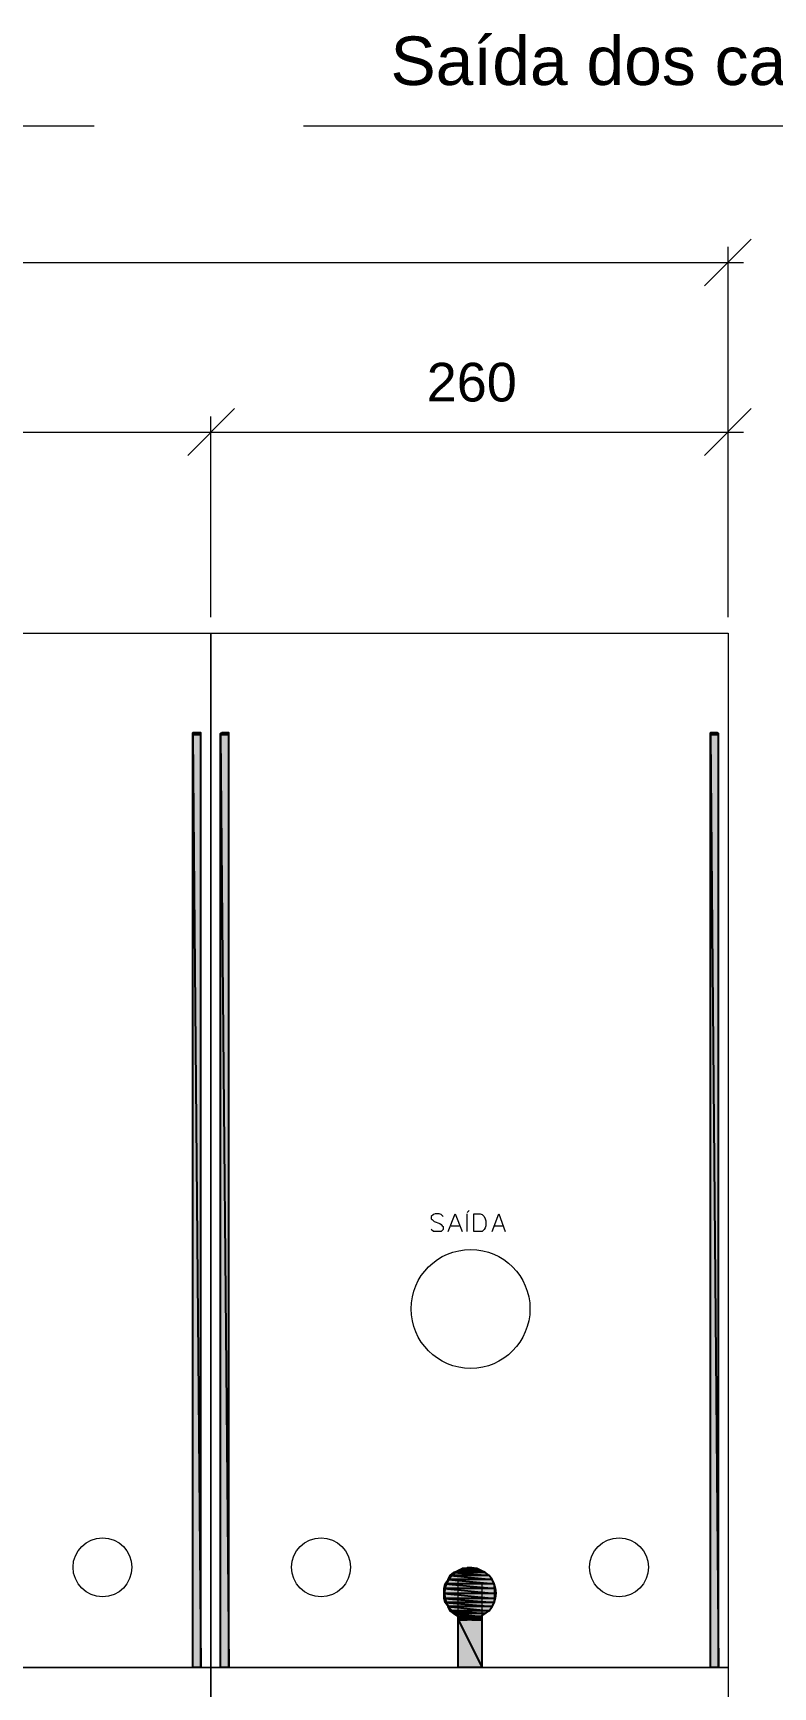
# Model space of a CAD drawing. Header units: millimetres. Extents: x 53 to 176, y -29 to 32.
# Drawn here: x 122.88 to 125.53, y -9.4 to -3.47 of the extents above; entities that cross this region are included whole.
import ezdxf

# ---------------------------------------------------------------- set-up
doc = ezdxf.new("R2010")
doc.units = ezdxf.units.MM
doc.layers.add('15 - Quadro de medição', color=6, linetype='Continuous')
doc.styles.add('Arial0', font='arial.ttf', dxfattribs={"height": 3.14658})

msp = doc.modelspace()

# ---------------------------------------------------------------- hatches: boundary and pattern name
at = {"layer": '15 - Quadro de medição', "true_color": 0x000007}
h = msp.add_hatch(color=7, dxfattribs=at)
h.paths.add_polyline_path([(123.4485, -5.9773), (123.4722, -5.9773)])
h.paths.add_polyline_path([(123.4722, -5.9773), (123.4485, -5.9773)])
h.paths.add_polyline_path([(123.4722, -5.9773), (123.4485, -5.9773)])
h.paths.add_polyline_path([(123.4485, -5.9773), (123.4722, -5.9773)])
h.paths.add_polyline_path([(123.4722, -5.9773), (123.4485, -5.9773)])
h.paths.add_polyline_path([(123.4722, -5.9773), (123.4485, -5.9773), (123.4694, -5.9773)])
h = msp.add_hatch(color=7, dxfattribs=at)
h.paths.add_polyline_path([(123.4764, -5.9773), (123.4485, -5.9773)])
h.paths.add_polyline_path([(123.4485, -5.9773), (123.4764, -5.9773)])
h.paths.add_polyline_path([(123.4764, -5.9773), (123.4485, -5.9773)])
h.paths.add_polyline_path([(123.4764, -5.9773), (123.4485, -5.9773), (123.4722, -5.9773)])
h = msp.add_hatch(color=7, dxfattribs=at)
h.paths.add_polyline_path([(123.4764, -5.9773), (123.4485, -5.9773), (123.4764, -5.9801)])
h.paths.add_polyline_path([(123.4485, -5.9773), (123.4764, -5.9801), (123.4485, -5.9801)])
h.paths.add_polyline_path([(123.4764, -5.9801), (123.4485, -5.9801)])
h.paths.add_polyline_path([(123.4485, -5.9801), (123.4764, -5.9801)])
h.paths.add_polyline_path([(123.4764, -5.9801), (123.4485, -5.9801)])
h.paths.add_polyline_path([(123.4764, -5.9801), (123.4485, -5.9801)])
h = msp.add_hatch(color=7, dxfattribs=at)
h.paths.add_polyline_path([(123.4764, -5.9801), (123.4485, -5.9801), (123.4764, -5.9843)])
h.paths.add_polyline_path([(123.4485, -5.9801), (123.4764, -5.9843), (123.4485, -5.9843)])
h = msp.add_hatch(color=7, dxfattribs=at)
h.paths.add_polyline_path([(123.4764, -5.9843), (123.4485, -5.9843), (123.4764, -9.3282)])
h.paths.add_polyline_path([(123.4485, -5.9843), (123.4764, -9.3282), (123.4485, -9.3282)])
h = msp.add_hatch(color=7, dxfattribs=at)
h.paths.add_polyline_path([(123.577, -5.9773), (123.5518, -5.9773), (123.577, -5.9801)])
h.paths.add_polyline_path([(123.5518, -5.9773), (123.577, -5.9801), (123.5518, -5.9801)])
h.paths.add_polyline_path([(123.577, -5.9801), (123.5518, -5.9801), (123.5476, -5.9801)])
h = msp.add_hatch(color=7, dxfattribs=at)
h.paths.add_polyline_path([(123.577, -5.9801), (123.5476, -5.9801), (123.577, -5.9843)])
h.paths.add_polyline_path([(123.5476, -5.9801), (123.577, -5.9843), (123.5476, -5.9843)])
h = msp.add_hatch(color=7, dxfattribs=at)
h.paths.add_polyline_path([(123.577, -5.9843), (123.5476, -5.9843), (123.577, -9.3282)])
h.paths.add_polyline_path([(123.5476, -5.9843), (123.577, -9.3282), (123.5476, -9.3282)])
h = msp.add_hatch(color=7, dxfattribs=at)
h.paths.add_polyline_path([(123.5518, -5.9773), (123.5546, -5.9773), (123.577, -5.9773)])
h.paths.add_polyline_path([(123.5546, -5.9773), (123.577, -5.9773)])
h.paths.add_polyline_path([(123.577, -5.9773), (123.5546, -5.9773)])
h.paths.add_polyline_path([(123.577, -5.9773), (123.5546, -5.9773)])
h.paths.add_polyline_path([(123.5546, -5.9773), (123.577, -5.9773)])
h.paths.add_polyline_path([(123.577, -5.9773), (123.5546, -5.9773)])
h = msp.add_hatch(color=7, dxfattribs=at)
h.paths.add_polyline_path([(125.3034, -5.9773), (125.3257, -5.9773), (125.3243, -5.9773)])
h.paths.add_polyline_path([(125.3257, -5.9773), (125.3243, -5.9773), (125.3034, -5.9773)])
h.paths.add_polyline_path([(125.3257, -5.9773), (125.3034, -5.9773)])
h.paths.add_polyline_path([(125.3034, -5.9773), (125.3257, -5.9773), (125.3243, -5.9773)])
h = msp.add_hatch(color=7, dxfattribs=at)
h.paths.add_polyline_path([(125.3034, -5.9773), (125.3285, -5.9773)])
h.paths.add_polyline_path([(125.3285, -5.9773), (125.3034, -5.9773)])
h.paths.add_polyline_path([(125.3285, -5.9773), (125.3034, -5.9773)])
h.paths.add_polyline_path([(125.3034, -5.9773), (125.3285, -5.9773)])
h.paths.add_polyline_path([(125.3285, -5.9773), (125.3034, -5.9773)])
h.paths.add_polyline_path([(125.3285, -5.9773), (125.3034, -5.9773), (125.3257, -5.9773)])
h = msp.add_hatch(color=7, dxfattribs=at)
h.paths.add_polyline_path([(125.3285, -5.9773), (125.3034, -5.9773), (125.3285, -5.9801)])
h.paths.add_polyline_path([(125.3034, -5.9773), (125.3285, -5.9801), (125.3034, -5.9801)])
h = msp.add_hatch(color=7, dxfattribs=at)
h.paths.add_polyline_path([(125.3327, -5.9801), (125.3034, -5.9801)])
h.paths.add_polyline_path([(125.3034, -5.9801), (125.3327, -5.9801)])
h.paths.add_polyline_path([(125.3327, -5.9801), (125.3034, -5.9801)])
h.paths.add_polyline_path([(125.3327, -5.9801), (125.3034, -5.9801), (125.3285, -5.9801)])
h = msp.add_hatch(color=7, dxfattribs=at)
h.paths.add_polyline_path([(125.3327, -5.9801), (125.3034, -5.9801), (125.3327, -5.9843)])
h.paths.add_polyline_path([(125.3034, -5.9801), (125.3327, -5.9843), (125.3034, -5.9843)])
h = msp.add_hatch(color=7, dxfattribs=at)
h.paths.add_polyline_path([(125.3327, -5.9843), (125.3034, -5.9843), (125.3327, -9.3282)])
h.paths.add_polyline_path([(125.3034, -5.9843), (125.3327, -9.3282), (125.3034, -9.3282)])
h = msp.add_hatch(color=7, dxfattribs=at)
h.paths.add_polyline_path([(124.51, -8.9985), (124.3703, -8.9985), (124.5212, -9.0125)])
h.paths.add_polyline_path([(124.3703, -8.9985), (124.5212, -9.0125), (124.3634, -9.0125)])
h = msp.add_hatch(color=7, dxfattribs=at)
h.paths.add_polyline_path([(124.496, -8.9874), (124.3843, -8.9874), (124.51, -8.9985)])
h.paths.add_polyline_path([(124.3843, -8.9874), (124.51, -8.9985), (124.3703, -8.9985)])
h = msp.add_hatch(color=7, dxfattribs=at)
h.paths.add_polyline_path([(124.4807, -8.9804), (124.3997, -8.9804), (124.496, -8.9874)])
h.paths.add_polyline_path([(124.3997, -8.9804), (124.496, -8.9874), (124.3843, -8.9874)])
h = msp.add_hatch(color=7, dxfattribs=at)
h.paths.add_polyline_path([(124.4667, -8.9734), (124.4136, -8.9734), (124.4807, -8.9804)])
h.paths.add_polyline_path([(124.4136, -8.9734), (124.4807, -8.9804), (124.3997, -8.9804)])
h = msp.add_hatch(color=7, dxfattribs=at)
h.paths.add_polyline_path([(124.4486, -8.9706), (124.4318, -8.9706), (124.4667, -8.9734)])
h.paths.add_polyline_path([(124.4318, -8.9706), (124.4667, -8.9734), (124.4136, -8.9734)])
h = msp.add_hatch(color=7, dxfattribs=at)
h.paths.add_polyline_path([(124.5282, -9.0279), (124.3522, -9.0279), (124.531, -9.0446)])
h.paths.add_polyline_path([(124.3522, -9.0279), (124.531, -9.0446), (124.3494, -9.0446)])
h = msp.add_hatch(color=7, dxfattribs=at)
h.paths.add_polyline_path([(124.531, -9.0446), (124.3494, -9.0446), (124.531, -9.0628)])
h.paths.add_polyline_path([(124.3494, -9.0446), (124.531, -9.0628), (124.3494, -9.0628)])
h = msp.add_hatch(color=7, dxfattribs=at)
h.paths.add_polyline_path([(124.531, -9.0628), (124.3494, -9.0628), (124.531, -9.0809)])
h.paths.add_polyline_path([(124.3494, -9.0628), (124.531, -9.0809), (124.3494, -9.0809)])
h = msp.add_hatch(color=7, dxfattribs=at)
h.paths.add_polyline_path([(124.5212, -9.0125), (124.3634, -9.0125), (124.5282, -9.0279)])
h.paths.add_polyline_path([(124.3634, -9.0125), (124.5282, -9.0279), (124.3522, -9.0279)])
h = msp.add_hatch(color=7, dxfattribs=at)
h.paths.add_polyline_path([(124.531, -9.0809), (124.3494, -9.0809), (124.5282, -9.0949)])
h.paths.add_polyline_path([(124.3494, -9.0809), (124.5282, -9.0949), (124.3522, -9.0949)])
h = msp.add_hatch(color=7, dxfattribs=at)
h.paths.add_polyline_path([(124.5282, -9.0949), (124.3522, -9.0949), (124.5212, -9.1089)])
h.paths.add_polyline_path([(124.3522, -9.0949), (124.5212, -9.1089), (124.3634, -9.1089)])
h = msp.add_hatch(color=7, dxfattribs=at)
h.paths.add_polyline_path([(124.5212, -9.1089), (124.3634, -9.1089), (124.51, -9.1242)])
h.paths.add_polyline_path([(124.3634, -9.1089), (124.51, -9.1242), (124.3703, -9.1242)])
h = msp.add_hatch(color=7, dxfattribs=at)
h.paths.add_polyline_path([(124.51, -9.1242), (124.3703, -9.1242), (124.496, -9.134)])
h.paths.add_polyline_path([(124.3703, -9.1242), (124.496, -9.134), (124.3843, -9.134)])
h = msp.add_hatch(color=7, dxfattribs=at)
h.paths.add_polyline_path([(124.496, -9.134), (124.3843, -9.134), (124.4807, -9.1452)])
h.paths.add_polyline_path([(124.3843, -9.134), (124.4807, -9.1452), (124.3997, -9.1452)])
h = msp.add_hatch(color=7, dxfattribs=at)
h.paths.add_polyline_path([(124.4807, -9.1452), (124.3997, -9.1452), (124.4709, -9.1494)])
h.paths.add_polyline_path([(124.3997, -9.1452), (124.4709, -9.1494), (124.4094, -9.1494)])
h = msp.add_hatch(color=7, dxfattribs=at)
h.paths.add_polyline_path([(124.4094, -9.1494), (124.3997, -9.1452)])
h.paths.add_polyline_path([(124.3997, -9.1452), (124.4094, -9.1494), (124.3997, -9.1494)])
h = msp.add_hatch(color=7, dxfattribs=at)
h.paths.add_polyline_path([(124.4094, -9.1494), (124.3997, -9.1494), (124.4136, -9.1522)])
h.paths.add_polyline_path([(124.3997, -9.1494), (124.4136, -9.1522), (124.3997, -9.1522)])
h = msp.add_hatch(color=7, dxfattribs=at)
h.paths.add_polyline_path([(124.4276, -9.1522), (124.3997, -9.1522)])
h.paths.add_polyline_path([(124.4276, -9.1522), (124.3997, -9.1522), (124.4136, -9.1522)])
h = msp.add_hatch(color=7, dxfattribs=at)
h.paths.add_polyline_path([(124.4276, -9.1522), (124.3997, -9.1522), (124.4318, -9.1564)])
h.paths.add_polyline_path([(124.3997, -9.1522), (124.4318, -9.1564), (124.3997, -9.1564)])
h = msp.add_hatch(color=7, dxfattribs=at)
h.paths.add_polyline_path([(124.3997, -9.1564), (124.4318, -9.1564), (124.4304, -9.1564)])
h.paths.add_polyline_path([(124.4318, -9.1564), (124.4304, -9.1564), (124.3997, -9.1564)])
h = msp.add_hatch(color=7, dxfattribs=at)
h.paths.add_polyline_path([(124.4849, -9.1564), (124.3997, -9.1564), (124.4849, -9.3282)])
h.paths.add_polyline_path([(124.3997, -9.1564), (124.4849, -9.3282), (124.3997, -9.3282)])
h = msp.add_hatch(color=7, dxfattribs=at)
h.paths.add_polyline_path([(124.4709, -9.1494), (124.4094, -9.1494), (124.4667, -9.1522)])
h.paths.add_polyline_path([(124.4094, -9.1494), (124.4667, -9.1522), (124.4136, -9.1522)])
h = msp.add_hatch(color=7, dxfattribs=at)
h.paths.add_polyline_path([(124.4527, -9.1522), (124.4276, -9.1522), (124.4486, -9.1564)])
h.paths.add_polyline_path([(124.4276, -9.1522), (124.4486, -9.1564), (124.4318, -9.1564)])
h = msp.add_hatch(color=7, dxfattribs=at)
h.paths.add_polyline_path([(124.4849, -9.1522), (124.4527, -9.1522), (124.4849, -9.1564)])
h.paths.add_polyline_path([(124.4527, -9.1522), (124.4849, -9.1564), (124.4486, -9.1564)])
h = msp.add_hatch(color=7, dxfattribs=at)
h.paths.add_polyline_path([(124.4849, -9.1494), (124.4709, -9.1494), (124.4849, -9.1522)])
h.paths.add_polyline_path([(124.4709, -9.1494), (124.4849, -9.1522), (124.4667, -9.1522)])
h = msp.add_hatch(color=7, dxfattribs=at)
h.paths.add_polyline_path([(124.4849, -9.1452), (124.4807, -9.1452), (124.4849, -9.1494)])
h.paths.add_polyline_path([(124.4807, -9.1452), (124.4849, -9.1494), (124.4709, -9.1494)])

# ---------------------------------------------------------------- linework, layer by layer
at = {"layer": '15 - Quadro de medição', "color": 7, "linetype": 'Continuous', "lineweight": 20, "true_color": 0x000007}
for points in [[(123.0937, -3.8026), (119.9328, -3.8026), (118.9705, -8.2722)], [(127.6415, -5.4983), (127.006, -3.8026), (123.8452, -3.8026)], [(123.4694, -5.9773), (123.4485, -5.9773), (123.4485, -5.9773)], [(123.4485, -9.3282), (123.4764, -9.3282), (123.4764, -5.9843)], [(123.577, -9.3282), (123.5476, -9.3282), (123.5476, -5.9843)], [(123.5546, -5.9773), (123.577, -5.9773), (123.577, -5.9773)], [(125.3257, -5.9773), (125.3034, -5.9773), (125.3034, -5.9773)], [(125.3034, -9.3282), (125.3327, -9.3282), (125.3327, -5.9843)], [(124.3452, -7.7107), (124.3382, -7.7037), (124.3312, -7.7009), (124.3173, -7.7009), (124.3103, -7.7037), (124.3019, -7.7107), (124.3019, -7.7191), (124.3061, -7.7219), (124.3103, -7.7261), (124.3131, -7.7289), (124.334, -7.7359), (124.3382, -7.7401), (124.3424, -7.7442), (124.3452, -7.747), (124.3452, -7.7582), (124.3382, -7.7652), (124.3312, -7.7652), (124.3173, -7.7652), (124.3103, -7.7652), (124.3019, -7.7582)], [(124.3634, -7.7652), (124.3885, -7.7009), (124.4136, -7.7652)], [(124.4318, -7.6968), (124.4388, -7.6898), (124.4388, -7.6898)], [(124.4318, -7.7652), (124.4318, -7.7009), (124.4318, -7.7009)], [(124.5212, -7.7652), (124.5449, -7.7009), (124.5673, -7.7652)], [(124.3745, -7.7442), (124.4025, -7.7442), (124.4025, -7.7442)], [(124.5282, -7.7442), (124.5603, -7.7442), (124.5603, -7.7442)], [(124.3997, -9.3282), (124.3997, -9.0125), (124.3997, -9.0125)], [(124.4849, -9.3282), (124.4849, -9.0279), (124.4849, -9.0279)], [(123.5127, -9.3282), (123.577, -9.3282), (123.5756, -9.3268), (123.5337, -9.3282)]]:
    msp.add_lwpolyline(points, dxfattribs=at)
at = {"layer": '15 - Quadro de medição', "color": 8, "linetype": 'Continuous', "lineweight": 20, "true_color": 0x000008}
for points in [[(125.2824, -4.3753), (125.45, -4.2077), (125.45, -4.2077)], [(125.3676, -5.5625), (125.3676, -4.2356), (125.3676, -4.2356)], [(125.4221, -4.2929), (112.3387, -4.2929), (112.3387, -4.2929)], [(123.4303, -4.9829), (123.5979, -4.8152), (123.5979, -4.8152)], [(123.5979, -4.8152), (123.4303, -4.9829), (123.4303, -4.9829)], [(123.5127, -5.5625), (123.5127, -4.8432), (123.5127, -4.8432)], [(123.5127, -5.5625), (123.5127, -4.8432), (123.5127, -4.8432)], [(125.2824, -4.9829), (125.45, -4.8152), (125.45, -4.8152)], [(125.3676, -5.5625), (125.3676, -4.8432), (125.3676, -4.8432)], [(123.57, -4.9004), (121.6034, -4.9004), (121.6034, -4.9004)], [(125.4221, -4.9004), (123.4583, -4.9004), (123.4583, -4.9004)]]:
    msp.add_lwpolyline(points, dxfattribs=at)
at = {"layer": '15 - Quadro de medição', "color": 7, "linetype": 'Continuous', "lineweight": 20, "true_color": 0x000007}
for points in [[(121.6606, -5.6198), (123.5127, -5.6198), (123.5127, -9.3282), (121.6606, -9.3282)], [(123.5127, -5.6198), (125.3676, -5.6198), (125.3676, -9.3282), (123.5127, -9.3282)], [(124.4555, -7.7652), (124.4555, -7.7009), (124.4779, -7.7009), (124.4849, -7.7037), (124.4919, -7.7107), (124.496, -7.7191), (124.4988, -7.7261), (124.4988, -7.7442), (124.496, -7.7512), (124.4919, -7.7582), (124.4849, -7.7652), (124.4779, -7.7652)], [(121.6606, -9.3282), (123.5127, -9.3282), (123.5127, -13.0324), (121.6606, -13.0324)], [(123.5127, -9.3282), (125.3676, -9.3282), (125.3676, -13.0324), (123.5127, -13.0324)]]:
    msp.add_lwpolyline(points, close=True, dxfattribs=at)
at = {"layer": '15 - Quadro de medição', "color": 7, "linetype": 'Continuous', "lineweight": -2, "true_color": 0x000007}
for points in [[(123.4485, -5.9773), (123.4722, -5.9773), (123.4722, -5.9773)], [(123.4722, -5.9773), (123.4722, -5.9773), (123.4485, -5.9773)], [(123.4722, -5.9773), (123.4485, -5.9773)], [(123.4485, -5.9773), (123.4722, -5.9773), (123.4722, -5.9773)], [(123.4722, -5.9773), (123.4722, -5.9773), (123.4485, -5.9773)], [(123.4722, -5.9773), (123.4485, -5.9773), (123.4694, -5.9773)], [(123.4764, -5.9773), (123.4485, -5.9773)], [(123.4485, -5.9773), (123.4764, -5.9773), (123.4764, -5.9773)], [(123.4764, -5.9773), (123.4764, -5.9773), (123.4485, -5.9773)], [(123.4764, -5.9773), (123.4485, -5.9773), (123.4722, -5.9773)], [(123.4764, -5.9773), (123.4485, -5.9773), (123.4764, -5.9801)], [(123.4485, -5.9773), (123.4764, -5.9801), (123.4485, -5.9801)], [(123.4764, -5.9801), (123.4485, -5.9801)], [(123.4485, -5.9801), (123.4764, -5.9801), (123.4764, -5.9801)], [(123.4764, -5.9801), (123.4764, -5.9801), (123.4485, -5.9801)], [(123.4764, -5.9801), (123.4485, -5.9801)], [(123.4764, -5.9801), (123.4485, -5.9801), (123.4764, -5.9843)], [(123.4485, -5.9801), (123.4764, -5.9843), (123.4485, -5.9843)], [(123.4764, -5.9843), (123.4485, -5.9843), (123.4764, -9.3282)], [(123.4485, -5.9843), (123.4764, -9.3282), (123.4485, -9.3282)], [(123.577, -5.9801), (123.5518, -5.9801), (123.5476, -5.9801)], [(123.577, -5.9801), (123.577, -5.9801), (123.5476, -5.9801)], [(123.577, -5.9801), (123.5476, -5.9801)], [(123.577, -5.9801), (123.5476, -5.9801), (123.577, -5.9843)], [(123.5476, -5.9801), (123.577, -5.9843), (123.5476, -5.9843)], [(123.577, -5.9843), (123.5476, -5.9843), (123.577, -9.3282)], [(123.5476, -5.9843), (123.577, -9.3282), (123.5476, -9.3282)], [(123.5518, -5.9773), (123.5546, -5.9773), (123.577, -5.9773)], [(123.5518, -5.9773), (123.577, -5.9773), (123.577, -5.9773)], [(123.577, -5.9773), (123.577, -5.9773), (123.5518, -5.9773)], [(123.577, -5.9773), (123.5518, -5.9773)], [(123.5518, -5.9773), (123.577, -5.9773), (123.577, -5.9773)], [(123.577, -5.9773), (123.5518, -5.9773), (123.577, -5.9801)], [(123.5518, -5.9773), (123.577, -5.9801), (123.5518, -5.9801)], [(123.5518, -5.9801), (123.577, -5.9801), (123.577, -5.9801)], [(123.5546, -5.9773), (123.577, -5.9773), (123.577, -5.9773)], [(123.577, -5.9773), (123.577, -5.9773), (123.5546, -5.9773)], [(123.577, -5.9773), (123.5546, -5.9773)], [(123.5546, -5.9773), (123.577, -5.9773), (123.577, -5.9773)], [(123.577, -5.9773), (123.577, -5.9773), (123.5546, -5.9773)], [(125.3034, -5.9773), (125.3257, -5.9773), (125.3243, -5.9773)], [(125.3257, -5.9773), (125.3243, -5.9773), (125.3034, -5.9773)], [(125.3257, -5.9773), (125.3034, -5.9773)], [(125.3034, -5.9773), (125.3257, -5.9773), (125.3243, -5.9773)], [(125.3034, -5.9773), (125.3285, -5.9773), (125.3285, -5.9773)], [(125.3285, -5.9773), (125.3285, -5.9773), (125.3034, -5.9773)], [(125.3285, -5.9773), (125.3034, -5.9773)], [(125.3034, -5.9773), (125.3285, -5.9773), (125.3285, -5.9773)], [(125.3285, -5.9773), (125.3285, -5.9773), (125.3034, -5.9773)], [(125.3285, -5.9773), (125.3034, -5.9773), (125.3257, -5.9773)], [(125.3285, -5.9773), (125.3034, -5.9773), (125.3285, -5.9801)], [(125.3034, -5.9773), (125.3285, -5.9801), (125.3034, -5.9801)], [(125.3327, -5.9801), (125.3034, -5.9801)], [(125.3034, -5.9801), (125.3327, -5.9801), (125.3327, -5.9801)], [(125.3327, -5.9801), (125.3327, -5.9801), (125.3034, -5.9801)], [(125.3327, -5.9801), (125.3034, -5.9801), (125.3285, -5.9801)], [(125.3327, -5.9801), (125.3034, -5.9801), (125.3327, -5.9843)], [(125.3034, -5.9801), (125.3327, -5.9843), (125.3034, -5.9843)], [(125.3327, -5.9843), (125.3034, -5.9843), (125.3327, -9.3282)], [(125.3034, -5.9843), (125.3327, -9.3282), (125.3034, -9.3282)], [(124.3703, -8.9985), (124.5212, -9.0125), (124.3634, -9.0125)], [(124.3843, -8.9874), (124.51, -8.9985), (124.3703, -8.9985)], [(124.51, -8.9985), (124.3703, -8.9985), (124.5212, -9.0125)], [(124.3997, -8.9804), (124.496, -8.9874), (124.3843, -8.9874)], [(124.496, -8.9874), (124.3843, -8.9874), (124.51, -8.9985)], [(124.4136, -8.9734), (124.4807, -8.9804), (124.3997, -8.9804)], [(124.4807, -8.9804), (124.3997, -8.9804), (124.496, -8.9874)], [(124.4318, -8.9706), (124.4667, -8.9734), (124.4136, -8.9734)], [(124.4667, -8.9734), (124.4136, -8.9734), (124.4807, -8.9804)], [(124.4486, -8.9706), (124.4318, -8.9706), (124.4667, -8.9734)], [(124.3522, -9.0279), (124.531, -9.0446), (124.3494, -9.0446)], [(124.531, -9.0446), (124.3494, -9.0446), (124.531, -9.0628)], [(124.3494, -9.0446), (124.531, -9.0628), (124.3494, -9.0628)], [(124.531, -9.0628), (124.3494, -9.0628), (124.531, -9.0809)], [(124.3494, -9.0628), (124.531, -9.0809), (124.3494, -9.0809)], [(124.3634, -9.0125), (124.5282, -9.0279), (124.3522, -9.0279)], [(124.5282, -9.0279), (124.3522, -9.0279), (124.531, -9.0446)], [(124.5212, -9.0125), (124.3634, -9.0125), (124.5282, -9.0279)], [(124.531, -9.0809), (124.3494, -9.0809), (124.5282, -9.0949)], [(124.3494, -9.0809), (124.5282, -9.0949), (124.3522, -9.0949)], [(124.5282, -9.0949), (124.3522, -9.0949), (124.5212, -9.1089)], [(124.3522, -9.0949), (124.5212, -9.1089), (124.3634, -9.1089)], [(124.5212, -9.1089), (124.3634, -9.1089), (124.51, -9.1242)], [(124.3634, -9.1089), (124.51, -9.1242), (124.3703, -9.1242)], [(124.51, -9.1242), (124.3703, -9.1242), (124.496, -9.134)], [(124.3703, -9.1242), (124.496, -9.134), (124.3843, -9.134)], [(124.496, -9.134), (124.3843, -9.134), (124.4807, -9.1452)], [(124.3843, -9.134), (124.4807, -9.1452), (124.3997, -9.1452)], [(124.3997, -9.1452), (124.3983, -9.1452), (124.3983, -9.1452)], [(124.3997, -9.1452), (124.3983, -9.1452), (124.3983, -9.1452)], [(124.3997, -9.1452), (124.3983, -9.1452), (124.3983, -9.1452)], [(124.3997, -9.1452), (124.4807, -9.1452), (124.4807, -9.1452)], [(124.4807, -9.1452), (124.4807, -9.1452), (124.3997, -9.1452)], [(124.4807, -9.1452), (124.3997, -9.1452), (124.4709, -9.1494)], [(124.3997, -9.1452), (124.4709, -9.1494), (124.4094, -9.1494)], [(124.4094, -9.1494), (124.3997, -9.1452)], [(124.3997, -9.1452), (124.4094, -9.1494), (124.3997, -9.1494)], [(124.4094, -9.1494), (124.3997, -9.1494), (124.4136, -9.1522)], [(124.3997, -9.1494), (124.4136, -9.1522), (124.3997, -9.1522)], [(124.3997, -9.1522), (124.4136, -9.1522), (124.4136, -9.1522)], [(124.4136, -9.1522), (124.4136, -9.1522), (124.3997, -9.1522)], [(124.3997, -9.1522), (124.4136, -9.1522), (124.4136, -9.1522)], [(124.4136, -9.1522), (124.4136, -9.1522), (124.3997, -9.1522)], [(124.4276, -9.1522), (124.4276, -9.1522), (124.3997, -9.1522)], [(124.4276, -9.1522), (124.3997, -9.1522), (124.4136, -9.1522)], [(124.4276, -9.1522), (124.3997, -9.1522), (124.4318, -9.1564)], [(124.3997, -9.1522), (124.4318, -9.1564), (124.3997, -9.1564)], [(124.3997, -9.1564), (124.4318, -9.1564), (124.4304, -9.1564)], [(124.4318, -9.1564), (124.4304, -9.1564), (124.3997, -9.1564)], [(124.4849, -9.1564), (124.3997, -9.1564), (124.4849, -9.3282)], [(124.3997, -9.1564), (124.4849, -9.3282), (124.3997, -9.3282)], [(124.4709, -9.1494), (124.4094, -9.1494), (124.4667, -9.1522)], [(124.4094, -9.1494), (124.4667, -9.1522), (124.4136, -9.1522)], [(124.4667, -9.1522), (124.4136, -9.1522), (124.4527, -9.1522)], [(124.4136, -9.1522), (124.4527, -9.1522), (124.4276, -9.1522)], [(124.4527, -9.1522), (124.4276, -9.1522), (124.4486, -9.1564)], [(124.4276, -9.1522), (124.4486, -9.1564), (124.4318, -9.1564)], [(124.4527, -9.1522), (124.4849, -9.1564), (124.4486, -9.1564)], [(124.4486, -9.1564), (124.4849, -9.1564), (124.4849, -9.1564)], [(124.4849, -9.1564), (124.4849, -9.1564), (124.4486, -9.1564)], [(124.4667, -9.1522), (124.4849, -9.1522), (124.4527, -9.1522)], [(124.4849, -9.1522), (124.4527, -9.1522), (124.4849, -9.1564)], [(124.4709, -9.1494), (124.4849, -9.1522), (124.4667, -9.1522)], [(124.4667, -9.1522), (124.4849, -9.1522), (124.4849, -9.1522)], [(124.4849, -9.1522), (124.4849, -9.1522), (124.4667, -9.1522)], [(124.4667, -9.1522), (124.4849, -9.1522), (124.4849, -9.1522)], [(124.4849, -9.1522), (124.4849, -9.1522), (124.4667, -9.1522)], [(124.4849, -9.1522), (124.4667, -9.1522)], [(124.4807, -9.1452), (124.4849, -9.1494), (124.4709, -9.1494)], [(124.4849, -9.1494), (124.4709, -9.1494), (124.4849, -9.1522)], [(124.4849, -9.1452), (124.4807, -9.1452), (124.4807, -9.1452)], [(124.4807, -9.1452), (124.4849, -9.1452), (124.4849, -9.1452)], [(124.4849, -9.1452), (124.4849, -9.1452), (124.4807, -9.1452)], [(124.4849, -9.1452), (124.4807, -9.1452), (124.4849, -9.1494)]]:
    msp.add_lwpolyline(points, close=True, dxfattribs=at)
at = {"layer": '15 - Quadro de medição', "color": 7, "linetype": 'Continuous', "lineweight": 20, "true_color": 0x000007}
for points in [[(123.4764, -5.9829), (123.4764, -5.9801), (123.4736, -5.9773), (123.4708, -5.9773)], [(123.5574, -5.9773), (123.5546, -5.9773), (123.5518, -5.9801), (123.5518, -5.9829)], [(125.3327, -5.9829), (125.3327, -5.9801), (125.3299, -5.9773), (125.3271, -5.9773)]]:
    msp.add_open_spline(points, degree=3, dxfattribs=at)
for points in [[(124.6567, -8.0418), (124.6567, -7.9244), (124.5617, -7.8294), (124.4444, -7.8294), (124.4444, -7.8294), (124.3256, -7.8294), (124.2307, -7.9244), (124.2307, -8.0418), (124.2307, -8.0418), (124.2307, -8.1591), (124.3256, -8.2555), (124.4444, -8.2555), (124.4444, -8.2555), (124.5617, -8.2555), (124.6567, -8.1591), (124.6567, -8.0418)], [(123.2292, -8.9678), (123.2292, -8.9105), (123.1831, -8.863), (123.1244, -8.863), (123.1244, -8.863), (123.0658, -8.863), (123.0183, -8.9105), (123.0183, -8.9678), (123.0183, -8.9678), (123.0183, -9.0265), (123.0658, -9.074), (123.1244, -9.074), (123.1244, -9.074), (123.1831, -9.074), (123.2292, -9.0265), (123.2292, -8.9678)], [(124.0128, -8.9678), (124.0128, -8.9105), (123.9653, -8.863), (123.908, -8.863), (123.908, -8.863), (123.8493, -8.863), (123.8019, -8.9105), (123.8019, -8.9678), (123.8019, -8.9678), (123.8019, -9.0265), (123.8493, -9.074), (123.908, -9.074), (123.908, -9.074), (123.9653, -9.074), (124.0128, -9.0265), (124.0128, -8.9678)], [(125.0813, -8.9678), (125.0813, -8.9105), (125.0352, -8.863), (124.9765, -8.863), (124.9765, -8.863), (124.9179, -8.863), (124.8704, -8.9105), (124.8704, -8.9678), (124.8704, -8.9678), (124.8704, -9.0265), (124.9179, -9.074), (124.9765, -9.074), (124.9765, -9.074), (125.0352, -9.074), (125.0813, -9.0265), (125.0813, -8.9678)], [(124.5352, -9.0614), (124.5352, -9.0111), (124.4947, -8.9706), (124.4444, -8.9706), (124.4444, -8.9706), (124.3927, -8.9706), (124.3522, -9.0111), (124.3522, -9.0614), (124.3522, -9.0614), (124.3522, -9.1117), (124.3927, -9.1522), (124.4444, -9.1522), (124.4444, -9.1522), (124.4947, -9.1522), (124.5352, -9.1117), (124.5352, -9.0614)]]:
    msp.add_open_spline(points, degree=3, knots=[0, 0, 0, 0, 0.0625, 0.0625, 0.0625, 0.062501, 0.125, 0.125, 0.125, 0.125001, 0.1875, 0.1875, 0.1875, 0.187501, 1, 1, 1, 1], dxfattribs=at)

# ---------------------------------------------------------------- texts
at = {"layer": '15 - Quadro de medição', "color": 7, "true_color": 0x000007, "style": 'Arial0'}
for s, height, p in [('Saída dos cabos 1. 1/2"', 0.173998, (124.1566, -3.6552)), ('260', 0.13861, (124.2865, -4.7896))]:
    msp.add_text(s, height=height, dxfattribs=at).set_placement(p)

doc.saveas('drawing.dxf')
